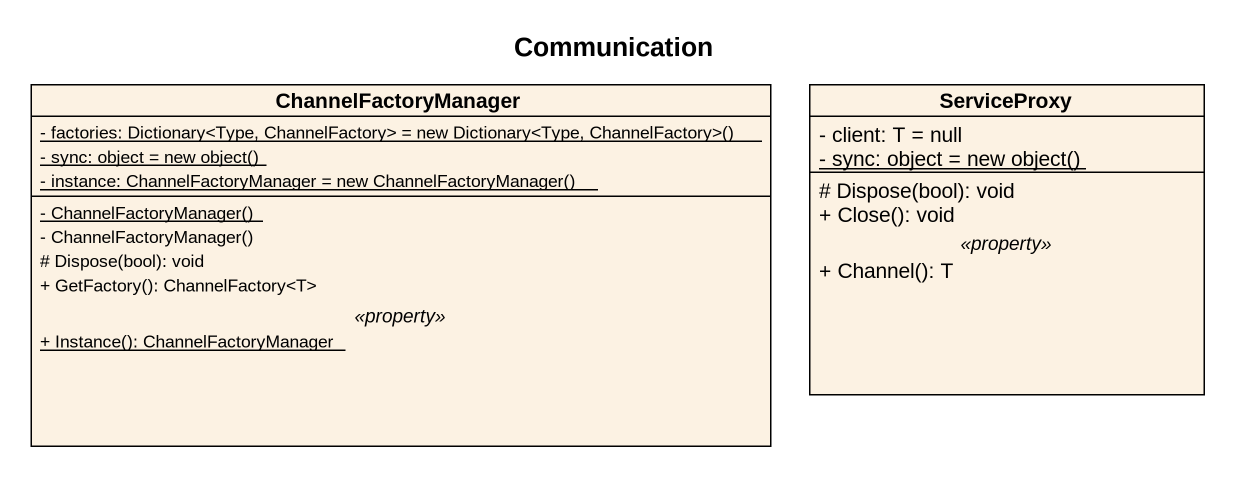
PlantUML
@startuml
title Communication
hide circle
hide empty members
skinparam classAttributeIconSize 0
class ChannelFactoryManager {
  {static} {field} - factories: Dictionary<Type, ChannelFactory> = new Dictionary<Type, ChannelFactory>()
  {static} {field} - sync: object = new object()
  {static} {field} - instance: ChannelFactoryManager = new ChannelFactoryManager()
  --
  {static} - ChannelFactoryManager()
  - ChannelFactoryManager()
  # Dispose(bool): void
  + GetFactory(): ChannelFactory<T>
  .. <<property>> ..
  {static} + Instance(): ChannelFactoryManager
}
class ServiceProxy {
  - client: T = null
  {static} {field} - sync: object = new object()
  --
  # Dispose(bool): void
  + Close(): void
  .. <<property>> ..
  + Channel(): T
}
@enduml
